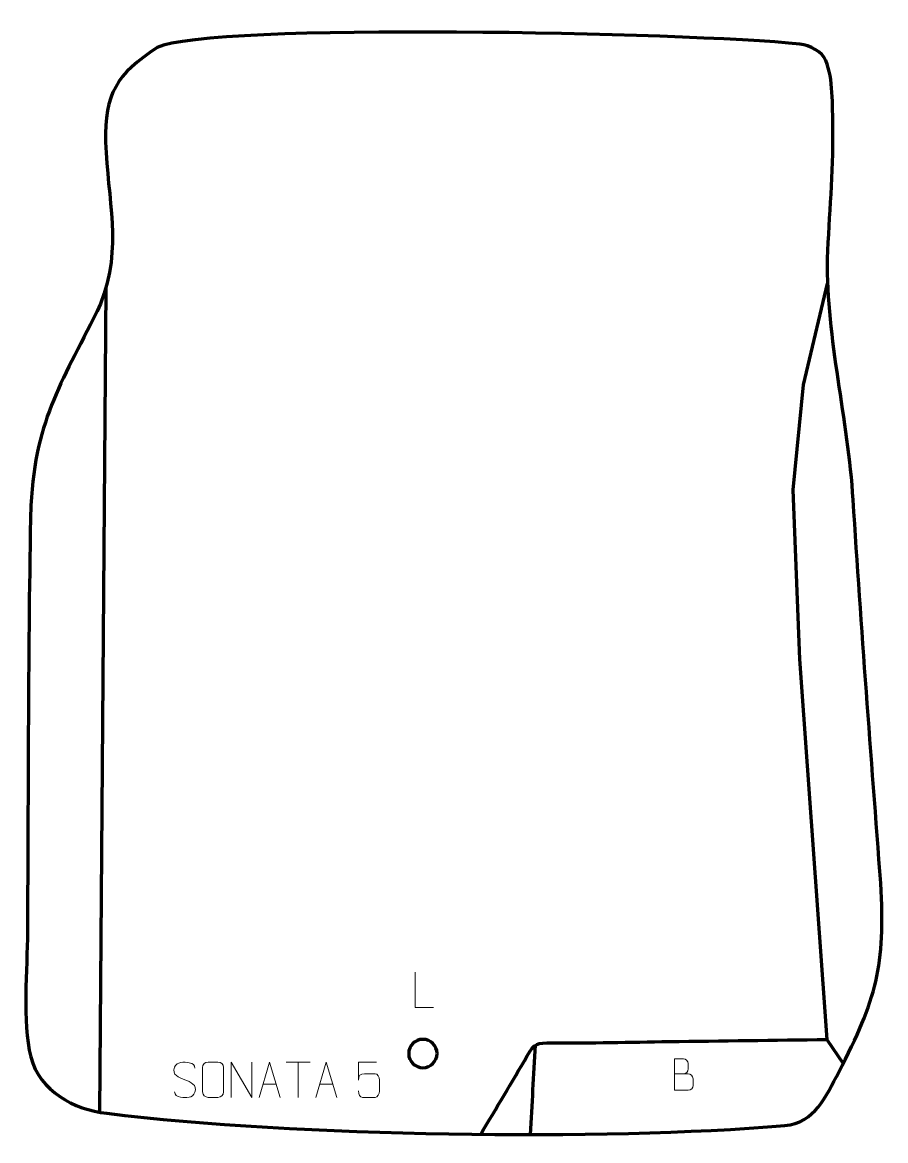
# Model space of a CAD drawing. Header units: millimetres. Extents: x -537 to 73, y -64 to 725.
import ezdxf

# ---------------------------------------------------------------- set-up
doc = ezdxf.new("R2010")
doc.units = ezdxf.units.MM
doc.header["$MEASUREMENT"] = 0
doc.layers.add('layer 1', color=7, linetype='Continuous')
doc.layers.add('layer 2', color=7, linetype='Continuous')

msp = doc.modelspace()

# ---------------------------------------------------------------- linework, layer by layer
at = {"layer": 'layer 1', "color": 140, "lineweight": 158}
for points in [[(-477.8834, 537.368), (-477.8834, 537.368), (-482.2444, -44.5441), (-482.2444, -44.5441)], [(-177.9694, -59.9297), (-176.8212, -38.4577), (-175.7477, -18.3822), (-174.5995, 3.0898)]]:
    msp.add_open_spline(points, degree=3, dxfattribs=at)
for points, knots in [([(31.3628, 541.0431), (31.3628, 541.0431), (14.5134, 469.3366), (14.5134, 469.3366), (14.5134, 469.3366), (14.5134, 469.3366), (7.1237, 395.2514), (7.1237, 395.2514), (7.1237, 395.2514), (7.1237, 395.2514), (11.9167, 275.6606), (11.9167, 275.6606), (11.9167, 275.6606), (11.9167, 275.6606), (31.1671, 7.2455), (31.1671, 7.2455), (31.1671, 7.2455), (31.1671, 7.2455), (42.6526, -9.8701), (42.6526, -9.8701)], [0, 0, 0, 0, 0.16666667, 0.16666667, 0.16666667, 0.16666667, 0.33333333, 0.33333333, 0.33333333, 0.33333333, 0.5, 0.5, 0.5, 0.5, 0.66666667, 0.66666667, 0.66666667, 0.66666667, 1, 1, 1, 1]), ([(-213.1634, -59.7801), (-202.1653, -41.3203), (-191.1043, -22.9308), (-180.3445, -4.3309), (-180.3445, -4.3309), (-175.0363, 4.8449), (-173.3444, 4.8533), (-162.9199, 4.7711), (-162.9199, 4.7711), (-135.632, 4.556), (-107.4983, 5.3854), (-80.1268, 5.7526), (-80.1268, 5.7526), (-43.0288, 6.2503), (-5.9309, 6.7479), (31.1671, 7.2455)], [0, 0, 0, 0, 0.2, 0.2, 0.2, 0.2, 0.4, 0.4, 0.4, 0.4, 0.6, 0.6, 0.6, 0.6, 1, 1, 1, 1])]:
    msp.add_open_spline(points, degree=3, knots=knots, dxfattribs=at)
at = {"layer": 'layer 1', "color": 142, "lineweight": 200}
msp.add_open_spline([(-254.0156, -12.7159), (-259.5385, -12.7173), (-264.0167, -8.2413), (-264.0181, -2.7184), (-264.0181, -2.7184), (-264.0195, 2.8044), (-259.5435, 7.2827), (-254.0207, 7.2841), (-254.0207, 7.2841), (-248.4978, 7.2855), (-244.0195, 2.8094), (-244.0181, -2.7134), (-244.0181, -2.7134), (-244.0167, -8.2362), (-248.4928, -12.7145), (-254.0156, -12.7159)], degree=3, knots=[0, 0, 0, 0, 0.2, 0.2, 0.2, 0.2, 0.4, 0.4, 0.4, 0.4, 0.6, 0.6, 0.6, 0.6, 1, 1, 1, 1], dxfattribs=at)
at = {"layer": 'layer 2', "color": 242, "lineweight": 158}
msp.add_open_spline([(30.3956, 698.5169), (35.7736, 684.8762), (35.0416, 668.2419), (35.4329, 649.6484), (35.4329, 649.6484), (35.8536, 618.7193), (32.8634, 589.2208), (31.5885, 558.5307), (31.5885, 558.5307), (31.0817, 501.439), (46.1316, 445.3154), (49.7359, 388.1112), (49.7359, 388.1112), (55.3383, 297.7895), (62.4896, 207.6953), (69.2194, 117.4635), (69.2194, 117.4635), (72.6422, 59.2715), (66.1589, 35.5037), (39.5242, -15.9741), (39.5242, -15.9741), (30.5979, -32.891), (22.5434, -51.894), (1.5165, -53.6222), (1.5165, -53.6222), (-127.4338, -64.2202), (-342.5694, -61.5591), (-477.1097, -44.944), (-477.1097, -44.944), (-500.5723, -42.0464), (-524.1461, -29.6587), (-530.8491, -5.1215), (-530.8491, -5.1215), (-536.7085, 19.7041), (-533.271, 56.968), (-533.118, 83.369), (-533.118, 83.369), (-532.5674, 183.6117), (-532.7715, 284.1167), (-530.7669, 384.3234), (-530.7669, 384.3234), (-527.1444, 447.759), (-507.6322, 472.3083), (-481.5642, 526.5118), (-481.5642, 526.5118), (-465.7015, 566.9931), (-476.8083, 600.2496), (-477.9378, 640.7411), (-477.9378, 640.7411), (-478.6648, 675.0717), (-470.4678, 688.569), (-441.4445, 707.5228), (-441.4445, 707.5228), (-404.8131, 725.325), (-66.3695, 718.008), (12.1868, 709.9794), (12.1868, 709.9794), (18.87, 709.2966), (28.1276, 704.2706), (30.3956, 698.5169)], degree=3, knots=[0, 0, 0, 0, 0.0625, 0.0625, 0.0625, 0.0625, 0.125, 0.125, 0.125, 0.125, 0.1875, 0.1875, 0.1875, 0.1875, 0.25, 0.25, 0.25, 0.25, 0.3125, 0.3125, 0.3125, 0.3125, 0.375, 0.375, 0.375, 0.375, 0.4375, 0.4375, 0.4375, 0.4375, 0.5, 0.5, 0.5, 0.5, 0.5625, 0.5625, 0.5625, 0.5625, 0.625, 0.625, 0.625, 0.625, 0.6875, 0.6875, 0.6875, 0.6875, 0.75, 0.75, 0.75, 0.75, 0.8125, 0.8125, 0.8125, 0.8125, 0.875, 0.875, 0.875, 0.875, 1, 1, 1, 1], dxfattribs=at)
at = {"layer": 'layer 2', "color": 250, "lineweight": 9}
for points, knots in [([(-246.6021, 29.776), (-246.6021, 29.776), (-259.5512, 29.776), (-259.5512, 29.776), (-259.5512, 29.776), (-259.5512, 29.776), (-259.5512, 54.7296), (-259.5512, 54.7296)], [0, 0, 0, 0, 0.33333333, 0.33333333, 0.33333333, 0.33333333, 1, 1, 1, 1]), ([(-76.5466, -17.0925), (-73.2876, -17.0921), (-70.0282, -17.0921), (-66.7685, -17.0925), (-66.7685, -17.0925), (-64.9992, -17.108), (-63.2763, -18.663), (-63.2763, -20.4988), (-63.2763, -20.4988), (-63.2766, -21.5096), (-63.2766, -24.2409), (-63.2763, -25.252), (-63.2763, -25.252), (-63.2604, -26.9161), (-64.6417, -28.7199), (-66.7211, -28.7047), (-66.7211, -28.7047), (-69.9811, -28.7044), (-73.2408, -28.7044), (-76.5001, -28.7047), (-76.5001, -28.7047), (-76.5001, -21.2543), (-76.5001, -13.8042), (-76.5001, -6.3544), (-76.5001, -6.3544), (-74.374, -6.3544), (-72.2476, -6.3544), (-70.1211, -6.3544), (-70.1211, -6.3544), (-68.6156, -6.3386), (-66.7376, -8.0498), (-66.7217, -9.8075), (-66.7217, -9.8075), (-66.7221, -11.6581), (-66.7221, -11.7888), (-66.7217, -13.6397), (-66.7217, -13.6397), (-66.7063, -15.4903), (-68.3672, -17.108), (-70.1676, -17.0925)], [0, 0, 0, 0, 0.09090909, 0.09090909, 0.09090909, 0.09090909, 0.18181818, 0.18181818, 0.18181818, 0.18181818, 0.27272727, 0.27272727, 0.27272727, 0.27272727, 0.36363636, 0.36363636, 0.36363636, 0.36363636, 0.45454545, 0.45454545, 0.45454545, 0.45454545, 0.54545455, 0.54545455, 0.54545455, 0.54545455, 0.63636364, 0.63636364, 0.63636364, 0.63636364, 0.72727273, 0.72727273, 0.72727273, 0.72727273, 0.81818182, 0.81818182, 0.81818182, 0.81818182, 1, 1, 1, 1]), ([(-422.0997, -21.1951), (-426.348, -19.7247), (-431.2561, -17.9289), (-429.251, -12.4086), (-429.251, -12.4086), (-427.7475, -8.2687), (-422.5339, -8.6572), (-418.9303, -9.2583), (-418.9303, -9.2583), (-416.0697, -9.7355), (-415.205, -10.9487), (-414.8944, -13.0328)], [0, 0, 0, 0, 0.25, 0.25, 0.25, 0.25, 0.5, 0.5, 0.5, 0.5, 1, 1, 1, 1]), ([(-405.6193, -8.7187), (-403.2936, -8.7187), (-400.9675, -8.7187), (-398.6414, -8.7187), (-398.6414, -8.7187), (-396.6948, -8.6831), (-394.7034, -10.1747), (-394.6767, -12.6123), (-394.6767, -12.6123), (-394.6771, -18.3592), (-394.6771, -24.1065), (-394.6767, -29.8542), (-394.6767, -29.8542), (-394.8165, -32.1776), (-396.4937, -33.6572), (-398.6414, -33.668), (-398.6414, -33.668), (-400.9733, -33.6676), (-403.3052, -33.6676), (-405.6367, -33.668), (-405.6367, -33.668), (-407.5617, -33.7734), (-409.5338, -31.8889), (-409.5226, -29.8716), (-409.5226, -29.8716), (-409.5223, -24.1015), (-409.5223, -18.3318), (-409.5226, -12.5625), (-409.5226, -12.5625), (-409.5184, -10.4244), (-407.7717, -8.7052), (-405.6193, -8.7187)], [0, 0, 0, 0, 0.11111111, 0.11111111, 0.11111111, 0.11111111, 0.22222222, 0.22222222, 0.22222222, 0.22222222, 0.33333333, 0.33333333, 0.33333333, 0.33333333, 0.44444444, 0.44444444, 0.44444444, 0.44444444, 0.55555556, 0.55555556, 0.55555556, 0.55555556, 0.66666667, 0.66666667, 0.66666667, 0.66666667, 0.77777778, 0.77777778, 0.77777778, 0.77777778, 1, 1, 1, 1]), ([(-389.4271, -33.6719), (-389.4271, -33.6719), (-389.4271, -8.7184), (-389.4271, -8.7184), (-389.4271, -8.7184), (-389.4271, -8.7184), (-374.7723, -33.6719), (-374.7723, -33.6719), (-374.7723, -33.6719), (-374.7723, -33.6719), (-374.7723, -8.7184), (-374.7723, -8.7184)], [0, 0, 0, 0, 0.25, 0.25, 0.25, 0.25, 0.5, 0.5, 0.5, 0.5, 1, 1, 1, 1]), ([(-369.5702, -33.6719), (-369.5702, -33.6719), (-362.1992, -8.7184), (-362.1992, -8.7184), (-362.1992, -8.7184), (-362.1992, -8.7184), (-354.6293, -33.6719), (-354.6293, -33.6719)], [0, 0, 0, 0, 0.33333333, 0.33333333, 0.33333333, 0.33333333, 1, 1, 1, 1]), ([(-329.5702, -33.6719), (-329.5702, -33.6719), (-322.1992, -8.7184), (-322.1992, -8.7184), (-322.1992, -8.7184), (-322.1992, -8.7184), (-314.6293, -33.6719), (-314.6293, -33.6719)], [0, 0, 0, 0, 0.33333333, 0.33333333, 0.33333333, 0.33333333, 1, 1, 1, 1]), ([(-286.7057, -8.7404), (-286.7057, -8.7404), (-299.5574, -8.7404), (-299.5574, -8.7404), (-299.5574, -8.7404), (-299.5571, -12.971), (-299.5571, -17.2019), (-299.5574, -21.4331), (-299.5574, -21.4331), (-299.5577, -18.123), (-297.9267, -17.0512), (-295.1147, -16.9907), (-295.1147, -16.9907), (-292.6751, -16.9904), (-290.2356, -16.9904), (-287.7964, -16.9907), (-287.7964, -16.9907), (-286.1466, -16.9839), (-284.6717, -19.3644), (-284.6432, -21.4331), (-284.6432, -21.4331), (-284.6435, -24.0204), (-284.6435, -26.608), (-284.6432, -29.1957), (-284.6432, -29.1957), (-284.597, -31.1551), (-286.0964, -33.5914), (-287.7223, -33.6499), (-287.7223, -33.6499), (-289.6788, -33.6496), (-294.5738, -33.6496), (-296.5308, -33.6499), (-296.5308, -33.6499), (-298.3763, -33.6587), (-299.4834, -31.6939), (-299.5042, -29.1428)], [0, 0, 0, 0, 0.1, 0.1, 0.1, 0.1, 0.2, 0.2, 0.2, 0.2, 0.3, 0.3, 0.3, 0.3, 0.4, 0.4, 0.4, 0.4, 0.5, 0.5, 0.5, 0.5, 0.6, 0.6, 0.6, 0.6, 0.7, 0.7, 0.7, 0.7, 0.8, 0.8, 0.8, 0.8, 1, 1, 1, 1]), ([(-422.0997, -21.1952), (-418.0811, -22.8419), (-413.0516, -24.7302), (-414.8856, -30.0905), (-414.8856, -30.0905), (-416.3454, -34.3569), (-421.2562, -34.1002), (-424.9823, -33.5455), (-424.9823, -33.5455), (-427.7323, -33.1357), (-428.9532, -31.9222), (-429.3312, -29.81)], [0, 0, 0, 0, 0.25, 0.25, 0.25, 0.25, 0.5, 0.5, 0.5, 0.5, 1, 1, 1, 1])]:
    msp.add_open_spline(points, degree=3, knots=knots, dxfattribs=at)
for points in [[(-350.5934, -8.7419), (-350.5934, -8.7419), (-333.6062, -8.7419), (-333.6062, -8.7419)], [(-342.0996, -33.6719), (-342.0996, -33.6719), (-342.0996, -8.7184), (-342.0996, -8.7184)], [(-366.8476, -24.4225), (-366.8476, -24.4225), (-357.3519, -24.4225), (-357.3519, -24.4225)], [(-326.8476, -24.4225), (-326.8476, -24.4225), (-317.3519, -24.4225), (-317.3519, -24.4225)]]:
    msp.add_open_spline(points, degree=3, dxfattribs=at)

doc.saveas('drawing.dxf')
